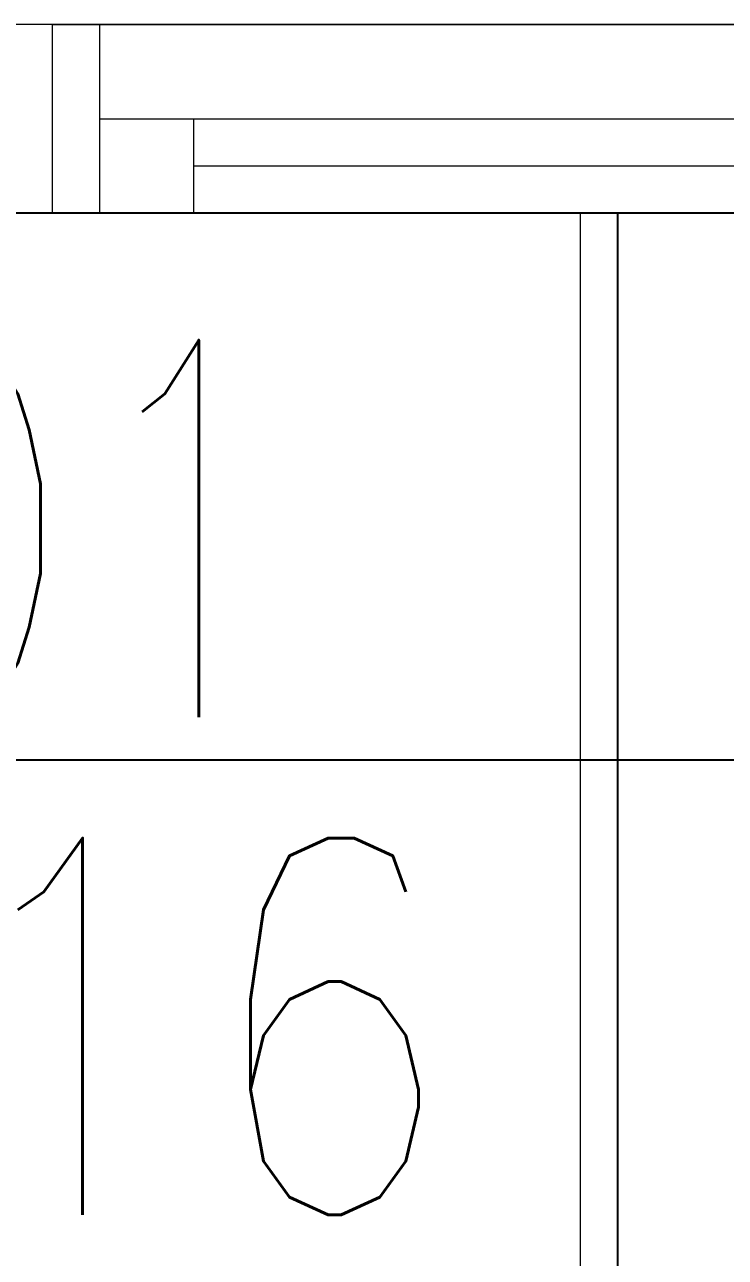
# Model space of a CAD drawing. Extents: x -12260 to 184725, y -29287 to 19916.
# Drawn here: x 40061 to 40433, y -3364 to -2710 of the extents above; entities that cross this region are included whole.
import ezdxf
from ezdxf import colors
from ezdxf.entities.mleader import LeaderData, LeaderLine
from ezdxf.enums import TextEntityAlignment as Align
from ezdxf.math import Vec2, Vec3

# ---------------------------------------------------------------- set-up
doc = ezdxf.new("R2010")
doc.units = 0
doc.header["$LTSCALE"] = 0.25
doc.linetypes.add('DASHDOT', pattern=[25.4, 12.7, -6.35, 0, -6.35])
for name, color, linetype, lineweight in [('01-First Floor-FUR$0$Aluminum', 251, 'Continuous', 5), ('01-First Floor-FUR$0$LOADING', 253, 'Continuous', 5), ('01-First Floor-FUR$0$NEW Wall', 166, 'Continuous', 5), ('01-First Floor-FUR$0$Walls', 251, 'Continuous', 5), ('E-LITE-CIRC', 6, 'Continuous', 25), ('E-LITE-CIRC-NUMB', 6, 'Continuous', 25), ('E-LITE-CLNG', 150, 'Continuous', 35), ('E-LITE-CLNG-CNDT', 6, 'DASHDOT', 35), ('E-LITE-CTRL', 6, 'Continuous', 25), ('E-LITE-IDEN', 6, 'Continuous', 25), ('E-LITE-TEXT', 6, 'Continuous', 25)]:
    doc.layers.add(name, color=color, linetype=linetype, lineweight=lineweight)
doc.layers.add('01-First Floor-FUR$0$FALSE CEILING', color=251, linetype='Continuous')
doc.styles.add('DC_Elc_Romans', font='elc_romans.shx', dxfattribs={"width": 0.7})
doc.styles.add('DC_SIMPLEX', font='SIMPLEX.shx', dxfattribs={"width": 0.7})

# ---------------------------------------------------------------- blocks, each defined once
blk = doc.blocks.new('*U215')
at = {"layer": 'E-LITE-CIRC-NUMB', "style": 'DC_SIMPLEX', "width": 0.7, "flags": 8}
blk.add_attdef('CIRCUIT', text='', height=200, rotation=0, dxfattribs=at).set_placement((-473.9, 300), align=Align.RIGHT)
at = {"layer": 'E-LITE-CTRL', "style": 'DC_SIMPLEX', "width": 0.7, "flags": 8}
blk.add_attdef('CONTROL', (1118.9, -935), '', height=200, rotation=360, dxfattribs=at)
at = {"layer": 'E-LITE-IDEN', "style": 'DC_SIMPLEX', "width": 0.7, "flags": 8}
blk.add_attdef('TYPE', (460.41, 457.65), '', height=200, rotation=360, dxfattribs=at)
blk = doc.blocks.new('DC_Arrow-ArrowEllipse')
at = {"color": 0}
blk.add_ellipse((0, 0), major_axis=(0.4, 0), ratio=0.4, dxfattribs=at)
at = {"color": 0, "ltscale": 0.5}
blk.add_solid([(-1.4, 0.1667), (-0.4, 0), (-1.4, -0.1667)], dxfattribs=at)
blk = doc.blocks.new('*X337')
at = {"color": 0}
for p, q in [((13, 1), (13, 1)), ((13, 1), (13, 1)), ((13, 1), (13, 1)), ((13, 1), (13, 1)), ((13, 1), (13, 1)), ((13, 1), (13, 1)), ((13, 1), (13, 1)), ((13, 1), (13, 1)), ((13, 1), (13, 1)), ((13, 1), (13, 1)), ((13, 1), (13, 1)), ((13, 1), (13, 1)), ((13, 1), (13, 1)), ((13, 1), (13, 1)), ((13, 1), (13, 1)), ((13, 1), (14, 1)), ((13, 1), (14, 1)), ((13, 1), (14, 1)), ((13, 1), (13, 1)), ((13, 1), (13, 1)), ((13, 1), (13, 1)), ((13, 1), (13, 1)), ((13, 1), (13, 1)), ((13, 1), (13, 1)), ((13, 1), (13, 1)), ((13, 1), (13, 1)), ((13, 1), (13, 1)), ((13, 1), (13, 1)), ((13, 1), (13, 1)), ((13, 1), (13, 1)), ((13, 1), (13, 1)), ((13, 1), (13, 1)), ((13, 1), (13, 1)), ((13, 1), (13, 1)), ((13, 1), (13, 1)), ((13, 1), (13, 1)), ((13, 1), (13, 1)), ((13, 1), (13, 1)), ((13, 1), (13, 1)), ((13, 1), (13, 1)), ((13, 1), (13, 1)), ((13, 1), (13, 1)), ((13, 1), (13, 1)), ((13, 1), (13, 1)), ((13, 1), (13, 1)), ((13, 1), (13, 1)), ((13, 1), (13, 1)), ((13, 1), (13, 1)), ((13, 1), (13, 1)), ((13, 1), (13, 1)), ((13, 1), (13, 1)), ((13, 1), (13, 1)), ((13, 1), (13, 1)), ((13, 1), (13, 1)), ((13, 1), (13, 1)), ((13, 1), (13, 1)), ((13, 1), (13, 1)), ((13, 1), (13, 1)), ((13, 1), (13, 1)), ((13, 1), (13, 1)), ((13, 1), (13, 1)), ((13, 1), (13, 1)), ((13, 1), (13, 1)), ((13, 1), (13, 1)), ((13, 1), (13, 1)), ((13, 1), (13, 1)), ((13, 1), (13, 1)), ((13, 1), (13, 1)), ((13, 1), (13, 1)), ((13, 1), (13, 1)), ((13, 1), (13, 1)), ((13, 1), (13, 1)), ((13, 1), (13, 1)), ((13, 1), (13, 1)), ((13, 1), (13, 1)), ((13, 1), (13, 1)), ((13, 1), (13, 1)), ((13, 1), (13, 1)), ((13, 1), (13, 1)), ((13, 1), (13, 1)), ((13, 1), (13, 1)), ((13, 1), (13, 1)), ((13, 1), (13, 1)), ((13, 1), (13, 1)), ((13, 1), (13, 1)), ((13, 1), (13, 1)), ((13, 1), (13, 1)), ((13, 1), (13, 1)), ((13, 1), (13, 1)), ((13, 1), (13, 1)), ((13, 1), (13, 1)), ((13, 1), (13, 1)), ((13, 1), (13, 1)), ((13, 1), (13, 1)), ((13, 1), (13, 1)), ((13, 1), (13, 1)), ((13, 1), (13, 1)), ((13, 1), (13, 1)), ((13, 1), (13, 1)), ((13, 1), (13, 1)), ((13, 1), (13, 1)), ((13, 1), (13, 1)), ((13, 1), (13, 1)), ((13, 1), (13, 1)), ((13, 1), (13, 1)), ((13, 1), (13, 1)), ((13, 1), (13, 1)), ((13, 1), (13, 1)), ((13, 1), (13, 1)), ((13, 1), (13, 1)), ((13, 1), (13, 1)), ((13, 1), (13, 1)), ((13, 1), (13, 1)), ((13, 1), (13, 1)), ((13, 1), (13, 1)), ((13, 1), (13, 1)), ((13, 1), (13, 1)), ((13, 1), (13, 1)), ((13, 1), (13, 1)), ((13, 1), (13, 1)), ((13, 1), (13, 1)), ((13, 1), (13, 1)), ((13, 1), (13, 1)), ((13, 1), (14, 1)), ((13, 0), (13, 0)), ((13, 0), (13, 0)), ((13, 0), (13, 0)), ((13, 0), (13, 0)), ((13, 0), (13, 0)), ((13, 0), (13, 0)), ((13, 0), (13, 0)), ((13, 0), (13, 0)), ((13, 0), (13, 0)), ((13, 0), (13, 0)), ((13, 0), (13, 0)), ((13, 0), (13, 0)), ((13, 0), (13, 0)), ((13, 0), (13, 0)), ((13, 0), (13, 0)), ((13, 0), (13, 0)), ((13, 0), (13, 0)), ((13, 0), (13, 0)), ((13, 0), (13, 0)), ((13, 0), (13, 0)), ((13, 0), (13, 0)), ((13, 0), (13, 0)), ((13, 0), (13, 0)), ((13, 0), (13, 0)), ((13, 0), (13, 0)), ((13, 0), (13, 0)), ((13, 0), (13, 0)), ((13, 0), (13, 0)), ((13, 0), (13, 0)), ((13, 0), (13, 0)), ((13, 0), (13, 0)), ((13, 0), (13, 0)), ((13, 0), (13, 0)), ((13, 0), (13, 0)), ((13, 0), (13, 0)), ((13, 0), (13, 0)), ((13, 0), (13, 0)), ((13, 0), (13, 0)), ((13, 0), (13, 0)), ((13, 0), (13, 0)), ((13, 0), (13, 0)), ((13, 0), (13, 0)), ((13, 0), (13, 0)), ((13, 0), (13, 0)), ((13, 0), (13, 0)), ((13, 0), (13, 0)), ((13, 0), (13, 0)), ((13, 0), (13, 0)), ((13, 0), (14, 0)), ((13, 0), (14, 0)), ((13, 0), (13, 0)), ((13, 0), (14, 0)), ((14, 1), (14, 1)), ((14, 1), (14, 1)), ((14, 1), (14, 1)), ((14, 1), (14, 1)), ((14, 1), (14, 1)), ((14, 1), (14, 1)), ((14, 1), (14, 1)), ((14, 1), (14, 1)), ((14, 1), (14, 1)), ((14, 1), (14, 1)), ((14, 1), (14, 1)), ((14, 1), (14, 1)), ((14, 1), (14, 1)), ((14, 1), (14, 1)), ((14, 1), (14, 1)), ((14, 1), (14, 1)), ((14, 1), (14, 1)), ((14, 1), (14, 1)), ((14, 1), (14, 1)), ((14, 1), (14, 1)), ((14, 1), (14, 1)), ((14, 1), (14, 1)), ((14, 1), (14, 1)), ((14, 1), (14, 1)), ((14, 1), (14, 1)), ((14, 1), (14, 1)), ((14, 1), (14, 1)), ((14, 1), (14, 1)), ((14, 1), (14, 1)), ((14, 1), (14, 1)), ((14, 1), (14, 1)), ((14, 1), (14, 1)), ((14, 1), (14, 1)), ((14, 1), (14, 1)), ((14, 1), (14, 1)), ((14, 1), (14, 1)), ((14, 1), (14, 1)), ((14, 1), (14, 1)), ((14, 1), (14, 1)), ((14, 1), (14, 1)), ((14, 1), (14, 1)), ((14, 1), (14, 1)), ((14, 1), (14, 1)), ((14, 1), (14, 1)), ((14, 1), (14, 1)), ((14, 1), (14, 1)), ((14, 1), (14, 1)), ((14, 1), (14, 1)), ((14, 1), (14, 1)), ((14, 1), (14, 1)), ((14, 1), (14, 1)), ((14, 1), (14, 1)), ((14, 1), (14, 1)), ((14, 1), (14, 1)), ((14, 1), (14, 1)), ((14, 1), (14, 1)), ((14, 1), (14, 1)), ((14, 1), (14, 1)), ((14, 1), (14, 1)), ((14, 1), (14, 1)), ((14, 1), (14, 1)), ((14, 1), (14, 1)), ((14, 1), (14, 1)), ((14, 1), (14, 1)), ((14, 1), (14, 1)), ((14, 1), (14, 1)), ((14, 1), (14, 1)), ((14, 1), (14, 1)), ((14, 1), (14, 1)), ((14, 1), (14, 1)), ((14, 1), (14, 1)), ((14, 1), (14, 1)), ((14, 1), (14, 1)), ((14, 1), (14, 1)), ((14, 1), (14, 1)), ((14, 1), (14, 1)), ((14, 1), (14, 1)), ((14, 1), (14, 1)), ((14, 1), (14, 1)), ((14, 1), (14, 1)), ((14, 1), (14, 1)), ((14, 1), (14, 1)), ((14, 1), (14, 1)), ((14, 1), (14, 1)), ((14, 1), (14, 1)), ((14, 1), (14, 1)), ((14, 1), (14, 1)), ((14, 1), (14, 1)), ((14, 1), (14, 1)), ((14, 1), (14, 1)), ((14, 1), (14, 1)), ((14, 1), (14, 1)), ((14, 1), (14, 1)), ((14, 1), (14, 1)), ((14, 0), (14, 0)), ((14, 0), (14, 0)), ((14, 0), (14, 0)), ((14, 0), (14, 0)), ((14, 0), (14, 0)), ((14, 0), (14, 0)), ((14, 0), (14, 0)), ((14, 0), (14, 0)), ((14, 0), (14, 0)), ((14, 0), (14, 0)), ((14, 0), (14, 0)), ((14, 0), (14, 0)), ((14, 0), (14, 0)), ((14, 0), (14, 0)), ((14, 0), (14, 0)), ((14, 0), (14, 0)), ((14, 0), (14, 0)), ((14, 0), (14, 0)), ((14, 0), (14, 0)), ((14, 0), (14, 0)), ((14, 0), (14, 0)), ((14, 0), (14, 0)), ((14, 0), (14, 0)), ((14, 0), (14, 0)), ((14, 0), (14, 0)), ((14, 0), (14, 0)), ((14, 0), (14, 0)), ((14, 0), (14, 0)), ((14, 0), (14, 0)), ((14, 0), (14, 0)), ((14, 0), (14, 0)), ((14, 0), (14, 0)), ((14, 0), (14, 0)), ((14, 0), (14, 0)), ((14, 0), (14, 0)), ((14, 0), (14, 0)), ((14, 0), (14, 0)), ((14, 0), (14, 0)), ((14, 0), (14, 0)), ((14, 0), (14, 0)), ((14, 0), (14, 0)), ((14, 0), (14, 0)), ((14, 0), (14, 0)), ((14, 0), (14, 0)), ((14, 0), (14, 0)), ((14, 0), (14, 0)), ((14, 0), (14, 0)), ((14, 0), (14, 0)), ((13, 0), (13, 0)), ((13, 0), (14, 0)), ((13, 0), (13, 0)), ((13, 0), (14, 0)), ((13, 0), (13, 0)), ((13, 0), (14, 0)), ((13, 0), (13, 0)), ((13, 0), (13, 0)), ((13, 0), (13, 0)), ((13, 0), (13, 0)), ((13, 0), (14, 0)), ((13, 0), (13, 0)), ((13, 0), (14, 0)), ((13, 0), (13, 0)), ((13, 0), (14, 0)), ((13, 0), (13, 0)), ((13, 0), (14, 0)), ((13, 0), (13, 0)), ((13, 0), (14, 0)), ((13, 0), (13, 0)), ((13, 0), (14, 0)), ((13, 0), (13, 0)), ((13, 0), (14, 0)), ((13, 0), (13, 0)), ((13, 0), (13, 0)), ((13, 0), (13, 0)), ((13, 0), (14, 0)), ((13, 0), (13, 0)), ((13, 0), (14, 0)), ((13, 0), (13, 0)), ((13, 0), (14, 0)), ((13, 0), (13, 0)), ((13, 0), (14, 0)), ((13, 0), (13, 0)), ((13, 0), (13, 0)), ((13, 0), (13, 0)), ((13, 0), (13, 0)), ((13, 0), (13, 0)), ((13, 0), (13, 0)), ((13, 0), (13, 0)), ((13, 0), (13, 0)), ((13, 0), (13, 0)), ((13, 0), (13, 0)), ((13, 0), (13, 0)), ((13, 0), (13, 0)), ((13, 0), (13, 0)), ((13, 0), (13, 0)), ((13, 0), (13, 0)), ((13, 0), (13, 0)), ((13, 0), (13, 0)), ((13, 0), (13, 0)), ((13, 0), (13, 0)), ((13, 0), (13, 0)), ((13, 0), (13, 0)), ((13, 0), (13, 0)), ((13, 0), (13, 0)), ((13, 0), (13, 0)), ((13, 0), (13, 0)), ((13, 0), (13, 0)), ((13, 0), (13, 0)), ((13, 0), (13, 0)), ((13, 0), (13, 0)), ((13, 0), (13, 0)), ((13, 0), (13, 0)), ((13, -1), (13, -1)), ((13, -1), (13, -1)), ((13, -1), (13, -1)), ((13, -1), (13, -1)), ((13, -1), (13, -1)), ((13, -1), (14, -1)), ((13, -1), (13, -1)), ((14, 0), (14, 0)), ((14, 0), (14, 0)), ((14, 0), (14, 0)), ((14, 0), (14, 0)), ((14, 0), (14, 0)), ((14, 0), (14, 0)), ((14, 0), (14, 0)), ((14, 0), (14, 0)), ((14, 0), (14, 0)), ((14, 0), (14, 0)), ((14, 0), (14, 0)), ((14, 0), (14, 0)), ((14, 0), (14, 0)), ((14, 0), (14, 0)), ((14, 0), (14, 0)), ((13, 0), (14, 0)), ((14, 0), (14, 0)), ((14, 0), (14, 0)), ((14, 0), (14, 0)), ((14, 0), (14, 0)), ((14, 0), (14, 0)), ((14, 0), (14, 0)), ((14, 0), (14, 0)), ((14, 0), (14, 0)), ((14, 0), (14, 0)), ((14, 0), (14, 0)), ((14, 0), (14, 0)), ((14, 0), (14, 0)), ((14, 0), (14, 0)), ((14, 0), (14, 0)), ((14, 0), (14, 0)), ((14, 0), (14, 0)), ((14, 0), (14, 0)), ((14, 0), (14, 0)), ((14, 0), (14, 0)), ((14, 0), (14, 0)), ((14, 0), (14, 0)), ((14, 0), (14, 0)), ((14, 0), (14, 0)), ((14, 0), (14, 0)), ((14, 0), (14, 0)), ((14, 0), (14, 0)), ((14, 0), (14, 0)), ((14, 0), (14, 0)), ((14, 0), (14, 0)), ((14, 0), (14, 0)), ((14, 0), (14, 0)), ((14, 0), (14, 0)), ((14, 0), (14, 0)), ((14, 0), (14, 0)), ((14, -1), (14, -1)), ((14, -1), (14, -1)), ((14, -1), (14, -1)), ((14, -1), (14, -1)), ((14, -1), (14, -1))]:
    blk.add_line(p, q, dxfattribs=at)
blk = doc.blocks.new('*X336')
at = {"color": 0}
for p, q in [((5, 3), (5, 3)), ((5, 3), (5, 3)), ((5, 3), (5, 3)), ((5, 3), (5, 3)), ((5, 3), (5, 3)), ((5, 3), (5, 3)), ((5, 3), (5, 3)), ((5, 3), (5, 3)), ((5, 3), (5, 3)), ((5, 3), (5, 3)), ((5, 3), (5, 3)), ((5, 3), (5, 3)), ((5, 3), (5, 3)), ((5, 3), (5, 3)), ((5, 3), (5, 3)), ((5, 3), (5, 3)), ((5, 3), (5, 3)), ((5, 3), (5, 3)), ((5, 3), (5, 3)), ((5, 3), (5, 3)), ((5, 3), (5, 3)), ((5, 3), (5, 3)), ((5, 3), (5, 3)), ((5, 3), (5, 3)), ((5, 3), (5, 3)), ((5, 3), (5, 3)), ((5, 3), (5, 3)), ((5, 3), (5, 3)), ((5, 3), (5, 3)), ((5, 3), (5, 3)), ((5, 3), (5, 3)), ((5, 3), (5, 3)), ((5, 3), (5, 3)), ((5, 3), (5, 3)), ((5, 3), (5, 3)), ((5, 3), (5, 3)), ((5, 3), (5, 3)), ((5, 3), (5, 3)), ((5, 3), (5, 3)), ((5, 3), (5, 3)), ((5, 3), (5, 3)), ((5, 3), (5, 3)), ((5, 3), (5, 3)), ((5, 3), (5, 3)), ((5, 3), (5, 3)), ((5, 3), (5, 3)), ((5, 3), (5, 3)), ((5, 3), (5, 3)), ((5, 3), (5, 3)), ((5, 3), (5, 3)), ((5, 3), (5, 3)), ((5, 3), (5, 3)), ((5, 3), (5, 3)), ((5, 3), (5, 3)), ((5, 3), (5, 3)), ((5, 3), (5, 3)), ((5, 3), (5, 3)), ((5, 3), (5, 3)), ((5, 3), (5, 3)), ((5, 3), (5, 3)), ((5, 3), (5, 3)), ((5, 3), (5, 3)), ((5, 3), (5, 3)), ((5, 3), (5, 3)), ((5, 3), (5, 3)), ((5, 3), (5, 3)), ((6, 3), (5, 3)), ((5, 3), (5, 3)), ((6, 3), (5, 3)), ((5, 3), (5, 3)), ((6, 3), (5, 3)), ((5, 3), (5, 3)), ((6, 3), (5, 3)), ((5, 3), (5, 3)), ((5, 3), (5, 3)), ((5, 3), (5, 3)), ((5, 3), (5, 3)), ((5, 3), (5, 3)), ((5, 3), (5, 3)), ((5, 3), (5, 3)), ((5, 3), (5, 3)), ((5, 3), (5, 3)), ((5, 3), (5, 3)), ((5, 3), (5, 3)), ((5, 3), (5, 3)), ((5, 3), (5, 3)), ((5, 3), (5, 3)), ((5, 3), (5, 3)), ((5, 3), (5, 3)), ((5, 3), (5, 3)), ((5, 3), (5, 3)), ((5, 3), (5, 3)), ((5, 3), (5, 3)), ((5, 3), (5, 3)), ((5, 3), (5, 3)), ((5, 3), (5, 3)), ((6, 3), (6, 3)), ((6, 3), (6, 3)), ((6, 3), (6, 3)), ((6, 3), (6, 3)), ((6, 3), (6, 3)), ((6, 3), (6, 3)), ((6, 3), (6, 3)), ((6, 3), (6, 3)), ((6, 3), (6, 3)), ((6, 3), (6, 3)), ((6, 3), (6, 3)), ((6, 3), (6, 3)), ((6, 3), (6, 3)), ((6, 3), (6, 3)), ((6, 3), (6, 3)), ((6, 3), (6, 3)), ((6, 3), (6, 3)), ((6, 3), (6, 3)), ((6, 3), (6, 3)), ((6, 3), (6, 3)), ((6, 3), (6, 3)), ((6, 3), (6, 3)), ((6, 3), (6, 3)), ((6, 3), (6, 3)), ((6, 3), (6, 3)), ((6, 3), (6, 3)), ((6, 3), (6, 3)), ((6, 3), (6, 3)), ((6, 3), (6, 3)), ((6, 3), (6, 3)), ((6, 3), (6, 3)), ((6, 3), (6, 3)), ((6, 3), (6, 3)), ((6, 3), (6, 3)), ((6, 3), (6, 3)), ((6, 3), (6, 3)), ((6, 3), (6, 3)), ((6, 3), (6, 3)), ((6, 3), (6, 3)), ((6, 3), (6, 3)), ((6, 3), (6, 3)), ((6, 3), (6, 3)), ((6, 3), (6, 3)), ((6, 3), (6, 3)), ((6, 3), (6, 3)), ((6, 3), (6, 3)), ((6, 3), (6, 3)), ((6, 3), (6, 3)), ((6, 3), (6, 3)), ((6, 3), (6, 3)), ((6, 3), (6, 3)), ((6, 3), (6, 3)), ((6, 3), (6, 3)), ((6, 3), (6, 3)), ((6, 3), (6, 3)), ((6, 3), (6, 3)), ((6, 3), (6, 3)), ((6, 3), (6, 3)), ((6, 3), (6, 3)), ((6, 3), (6, 3)), ((6, 3), (6, 3)), ((6, 3), (6, 3)), ((6, 3), (6, 3)), ((6, 3), (6, 3)), ((6, 3), (6, 3)), ((6, 3), (6, 3)), ((6, 3), (6, 3)), ((6, 3), (6, 3)), ((6, 3), (6, 3)), ((6, 3), (6, 3)), ((6, 3), (6, 3)), ((6, 3), (6, 3)), ((6, 3), (6, 3)), ((6, 3), (6, 3)), ((6, 3), (6, 3)), ((6, 3), (6, 3)), ((6, 3), (6, 3)), ((6, 3), (6, 3)), ((6, 3), (6, 3)), ((6, 3), (6, 3)), ((6, 3), (6, 3)), ((6, 3), (6, 3)), ((6, 3), (6, 3)), ((6, 3), (6, 3)), ((6, 3), (6, 3)), ((6, 3), (6, 3)), ((6, 3), (6, 3)), ((6, 3), (6, 3)), ((6, 3), (6, 3)), ((6, 3), (6, 3)), ((6, 3), (6, 3)), ((6, 3), (6, 3)), ((6, 3), (6, 3)), ((6, 3), (6, 3)), ((6, 3), (6, 3)), ((6, 3), (6, 3)), ((6, 3), (6, 3)), ((6, 3), (6, 3)), ((6, 3), (6, 3)), ((6, 3), (6, 3)), ((6, 3), (6, 3)), ((6, 3), (6, 3)), ((6, 3), (6, 3)), ((6, 3), (6, 3)), ((6, 3), (6, 3)), ((6, 3), (6, 3)), ((6, 3), (6, 3)), ((6, 3), (6, 3)), ((6, 3), (6, 3)), ((6, 3), (6, 3)), ((6, 3), (6, 3)), ((6, 3), (6, 3)), ((6, 3), (6, 3)), ((6, 3), (6, 3)), ((6, 3), (6, 3)), ((6, 3), (6, 3)), ((6, 3), (6, 3)), ((6, 3), (6, 3)), ((6, 3), (6, 3)), ((6, 3), (6, 3)), ((6, 3), (6, 3)), ((6, 3), (6, 3)), ((6, 3), (6, 3)), ((6, 3), (6, 3)), ((6, 3), (6, 3)), ((6, 3), (6, 3)), ((6, 3), (6, 3)), ((6, 3), (6, 3)), ((6, 3), (6, 3)), ((6, 3), (6, 3)), ((6, 3), (6, 3)), ((6, 3), (6, 3)), ((6, 3), (6, 3)), ((6, 3), (6, 3)), ((6, 3), (6, 3)), ((6, 3), (6, 3)), ((6, 3), (6, 3)), ((6, 3), (6, 3)), ((6, 3), (6, 3)), ((6, 3), (6, 3)), ((6, 3), (6, 3)), ((6, 3), (6, 3)), ((6, 3), (6, 3)), ((6, 3), (6, 3)), ((6, 3), (6, 3)), ((6, 3), (6, 3)), ((6, 3), (6, 3)), ((6, 3), (6, 3)), ((6, 3), (6, 3)), ((6, 3), (6, 3)), ((6, 3), (6, 3)), ((6, 3), (6, 3)), ((6, 3), (6, 3)), ((6, 3), (6, 3)), ((6, 3), (6, 3)), ((6, 3), (6, 3)), ((6, 3), (6, 3)), ((6, 3), (6, 3)), ((6, 3), (6, 3)), ((6, 3), (6, 3)), ((6, 3), (6, 3)), ((6, 3), (6, 3)), ((6, 3), (6, 3)), ((6, 3), (6, 3)), ((6, 3), (6, 3)), ((6, 3), (6, 3)), ((6, 3), (6, 3)), ((6, 3), (6, 3)), ((6, 3), (6, 3)), ((6, 3), (6, 3)), ((6, 3), (6, 3)), ((6, 3), (6, 3)), ((6, 3), (6, 3)), ((6, 3), (6, 3)), ((6, 3), (6, 3)), ((6, 3), (6, 3)), ((6, 3), (6, 3)), ((6, 3), (6, 3)), ((6, 3), (6, 3)), ((6, 3), (6, 3)), ((6, 3), (6, 3)), ((6, 3), (6, 3)), ((6, 3), (6, 3)), ((6, 3), (6, 3)), ((6, 3), (6, 3)), ((6, 3), (6, 3)), ((6, 3), (6, 3)), ((6, 3), (6, 3)), ((6, 3), (6, 3)), ((6, 3), (6, 3)), ((6, 3), (6, 3)), ((6, 3), (6, 3)), ((6, 3), (6, 3)), ((6, 3), (6, 3)), ((6, 3), (6, 3)), ((6, 3), (6, 3)), ((6, 3), (6, 3)), ((6, 3), (6, 3)), ((6, 3), (6, 3)), ((6, 3), (6, 3)), ((6, 3), (6, 3)), ((6, 3), (6, 3)), ((6, 3), (6, 3)), ((6, 3), (6, 3)), ((6, 3), (5, 3)), ((6, 3), (5, 3)), ((6, 3), (5, 3)), ((6, 3), (5, 3)), ((6, 3), (5, 3)), ((6, 3), (6, 3)), ((6, 3), (6, 3)), ((6, 3), (6, 3)), ((6, 3), (6, 3)), ((6, 3), (6, 3)), ((6, 3), (6, 3)), ((6, 3), (6, 3)), ((6, 3), (6, 3)), ((6, 3), (6, 3)), ((6, 3), (6, 3)), ((6, 3), (6, 3)), ((6, 3), (6, 3)), ((6, 3), (6, 3)), ((6, 3), (6, 3)), ((6, 3), (6, 3)), ((6, 3), (6, 3)), ((6, 3), (6, 3)), ((6, 3), (6, 3)), ((6, 3), (6, 3)), ((6, 3), (6, 3)), ((6, 3), (6, 3)), ((6, 3), (6, 3)), ((6, 3), (6, 3)), ((6, 3), (6, 3)), ((6, 3), (6, 3)), ((6, 3), (6, 3)), ((6, 3), (6, 3)), ((6, 3), (6, 3)), ((6, 3), (6, 3)), ((6, 3), (6, 3)), ((6, 3), (6, 3)), ((6, 3), (6, 3)), ((6, 3), (6, 3)), ((6, 3), (6, 3)), ((6, 3), (6, 3)), ((6, 3), (6, 3)), ((6, 3), (6, 3)), ((6, 3), (6, 3)), ((6, 3), (6, 3)), ((6, 3), (6, 3)), ((6, 3), (6, 3)), ((6, 3), (6, 3)), ((6, 3), (6, 3)), ((6, 3), (6, 3)), ((6, 3), (6, 3)), ((6, 3), (6, 3)), ((6, 3), (6, 3)), ((6, 3), (6, 3)), ((6, 3), (6, 3)), ((6, 3), (6, 3)), ((6, 3), (6, 3)), ((6, 3), (6, 3)), ((6, 3), (6, 3)), ((6, 3), (6, 3)), ((6, 3), (6, 3)), ((6, 3), (6, 3)), ((6, 3), (6, 3)), ((6, 3), (6, 3)), ((6, 3), (6, 3)), ((6, 3), (6, 3)), ((6, 3), (6, 3)), ((6, 3), (6, 3)), ((6, 3), (6, 3)), ((6, 3), (6, 3)), ((6, 3), (6, 3)), ((6, 3), (6, 3)), ((6, 3), (6, 3)), ((6, 3), (6, 3)), ((6, 3), (6, 3)), ((6, 3), (6, 3)), ((6, 3), (6, 3)), ((6, 3), (6, 3)), ((6, 3), (6, 3)), ((6, 3), (6, 3)), ((6, 3), (6, 3)), ((6, 3), (6, 3)), ((6, 3), (6, 3)), ((6, 3), (6, 3)), ((6, 3), (6, 3)), ((6, 3), (6, 3)), ((6, 3), (6, 3)), ((6, 3), (6, 3)), ((6, 3), (6, 3)), ((6, 3), (6, 3)), ((6, 3), (6, 3)), ((6, 3), (6, 3)), ((6, 3), (6, 3)), ((6, 3), (6, 3)), ((6, 3), (6, 3)), ((6, 3), (6, 3)), ((6, 3), (6, 3)), ((6, 3), (6, 3)), ((6, 3), (6, 3)), ((6, 3), (6, 3)), ((6, 3), (6, 3)), ((6, 3), (6, 3)), ((6, 3), (6, 3)), ((6, 3), (6, 3)), ((6, 3), (6, 3)), ((6, 3), (6, 3)), ((6, 3), (6, 3)), ((6, 3), (6, 3)), ((6, 3), (6, 3)), ((6, 3), (6, 3)), ((6, 3), (6, 3)), ((6, 3), (6, 3)), ((6, 3), (6, 3)), ((6, 3), (6, 3)), ((6, 3), (6, 3)), ((6, 3), (6, 3)), ((6, 3), (6, 3)), ((6, 3), (6, 3)), ((6, 3), (6, 3)), ((6, 3), (6, 3)), ((6, 3), (6, 3)), ((6, 3), (6, 3)), ((6, 3), (6, 3)), ((6, 3), (6, 3)), ((6, 3), (6, 3)), ((6, 3), (6, 3)), ((6, 3), (6, 3)), ((6, 3), (6, 3)), ((6, 3), (6, 3)), ((6, 3), (6, 3)), ((6, 3), (6, 3)), ((6, 3), (6, 3)), ((6, 3), (6, 3)), ((6, 3), (6, 3)), ((6, 3), (6, 3)), ((6, 3), (6, 3)), ((6, 3), (6, 3)), ((6, 3), (6, 3)), ((6, 3), (6, 3)), ((6, 3), (6, 3)), ((6, 3), (6, 3)), ((6, 3), (6, 3)), ((6, 3), (6, 3)), ((6, 3), (6, 3)), ((6, 3), (6, 3)), ((6, 3), (6, 3)), ((6, 3), (6, 3)), ((6, 3), (6, 3)), ((6, 3), (6, 3)), ((6, 3), (6, 3)), ((6, 3), (6, 3)), ((6, 3), (6, 3)), ((6, 3), (6, 3)), ((6, 3), (6, 3)), ((6, 3), (6, 3)), ((6, 3), (6, 3)), ((6, 3), (6, 3)), ((6, 3), (6, 3)), ((6, 3), (6, 3)), ((6, 3), (6, 3)), ((6, 3), (6, 3)), ((6, 3), (6, 3)), ((6, 3), (6, 3)), ((6, 3), (6, 3)), ((6, 3), (6, 3)), ((6, 3), (6, 3)), ((6, 3), (6, 3)), ((6, 3), (6, 3)), ((6, 3), (6, 3)), ((6, 3), (6, 3)), ((6, 3), (6, 3)), ((6, 3), (6, 3)), ((6, 3), (6, 3)), ((6, 3), (6, 3)), ((6, 3), (6, 3)), ((6, 3), (6, 3)), ((6, 3), (6, 3)), ((6, 3), (6, 3)), ((6, 3), (6, 3)), ((6, 3), (6, 3)), ((6, 3), (6, 3)), ((6, 3), (6, 3)), ((6, 3), (6, 3)), ((6, 3), (6, 3)), ((6, 3), (6, 3)), ((6, 3), (6, 3)), ((6, 3), (6, 3)), ((6, 3), (6, 3)), ((6, 3), (6, 3)), ((6, 3), (6, 3)), ((6, 3), (6, 3)), ((6, 3), (6, 3)), ((6, 3), (6, 3)), ((6, 3), (6, 3)), ((6, 3), (6, 3)), ((6, 3), (6, 3)), ((6, 3), (6, 3)), ((6, 3), (6, 3)), ((6, 3), (6, 3)), ((6, 3), (6, 3)), ((6, 3), (6, 3)), ((6, 3), (6, 3)), ((6, 3), (6, 3)), ((6, 3), (6, 3)), ((6, 3), (6, 3)), ((6, 3), (6, 3)), ((6, 3), (6, 3)), ((6, 3), (6, 3)), ((6, 3), (6, 3)), ((6, 3), (6, 3)), ((6, 3), (6, 3)), ((6, 3), (6, 3)), ((6, 3), (6, 3)), ((6, 3), (6, 3)), ((6, 3), (6, 3)), ((6, 3), (6, 3)), ((6, 3), (6, 3)), ((6, 3), (6, 3)), ((6, 3), (6, 3)), ((6, 3), (6, 3)), ((6, 3), (6, 3)), ((6, 3), (6, 3)), ((6, 3), (6, 3)), ((6, 3), (6, 3)), ((6, 3), (6, 3)), ((6, 3), (6, 3)), ((6, 3), (6, 3)), ((6, 3), (6, 3)), ((6, 3), (6, 3)), ((6, 3), (6, 3)), ((6, 3), (6, 3)), ((6, 3), (6, 3)), ((6, 3), (6, 3)), ((6, 3), (6, 3)), ((6, 3), (6, 3)), ((6, 3), (6, 3)), ((6, 3), (6, 3)), ((6, 3), (6, 3)), ((6, 3), (6, 3)), ((6, 3), (6, 3)), ((6, 3), (6, 3)), ((6, 3), (6, 3)), ((6, 3), (6, 3)), ((6, 3), (6, 3)), ((6, 3), (6, 3)), ((6, 3), (6, 3)), ((6, 3), (6, 3)), ((6, 3), (6, 3)), ((6, 3), (6, 3)), ((6, 3), (6, 3)), ((6, 3), (6, 3)), ((6, 3), (6, 3)), ((6, 3), (6, 3)), ((6, 3), (6, 3)), ((6, 3), (6, 3)), ((6, 3), (6, 3)), ((6, 3), (6, 3)), ((6, 3), (6, 3)), ((6, 3), (6, 3)), ((6, 3), (6, 3)), ((6, 3), (6, 3)), ((6, 3), (6, 3)), ((6, 3), (6, 3)), ((6, 3), (6, 3)), ((6, 3), (6, 3)), ((6, 3), (6, 3)), ((6, 3), (6, 3)), ((6, 3), (6, 3)), ((6, 3), (6, 3)), ((6, 3), (6, 3)), ((6, 3), (6, 3)), ((6, 3), (6, 3)), ((6, 3), (6, 3)), ((6, 3), (6, 3)), ((6, 3), (6, 3)), ((6, 3), (6, 3)), ((6, 3), (6, 3)), ((6, 3), (6, 3)), ((6, 3), (6, 3)), ((6, 3), (6, 3)), ((6, 3), (6, 3)), ((6, 3), (6, 3)), ((6, 3), (6, 3)), ((6, 3), (6, 3)), ((6, 3), (6, 3)), ((6, 3), (6, 3)), ((6, 3), (6, 3)), ((6, 3), (6, 3)), ((6, 3), (6, 3)), ((6, 3), (6, 3)), ((6, 3), (6, 3)), ((6, 3), (6, 3)), ((6, 3), (6, 3)), ((6, 3), (6, 3)), ((6, 3), (6, 3)), ((6, 3), (6, 3)), ((6, 3), (6, 3)), ((6, 3), (6, 3)), ((6, 3), (6, 3)), ((6, 3), (6, 3)), ((6, 3), (6, 3)), ((6, 3), (6, 3)), ((6, 3), (6, 3)), ((6, 3), (6, 3)), ((6, 3), (6, 3)), ((6, 3), (6, 3)), ((6, 3), (6, 3)), ((6, 3), (6, 3)), ((6, 3), (6, 3)), ((6, 3), (6, 3)), ((6, 3), (6, 3)), ((6, 3), (6, 3)), ((6, 3), (6, 3)), ((6, 3), (6, 3)), ((6, 3), (6, 3)), ((6, 3), (6, 3)), ((6, 3), (6, 3)), ((6, 3), (6, 3)), ((6, 3), (6, 3)), ((6, 3), (6, 3)), ((6, 3), (6, 3)), ((6, 3), (6, 3)), ((6, 3), (6, 3))]:
    blk.add_line(p, q, dxfattribs=at)
blk = doc.blocks.new('01-First Floor-FUR$0$GF21043-P')
at = {"color": 0}
for p, q in [((0.8, 0.75), (-0.8, 0.75)), ((0.8, 0), (0.8, 0.75))]:
    blk.add_line(p, q, dxfattribs=at)
for points in [[(0.8, 0.75), (0.8, 0.75), (0.8, 0.75), (0.8, 0.75), (0.8, 0.75), (0.8, 0.75), (0.8, 0.75), (0.8, 0.75), (0.8, 0.75), (0.8, 0.75), (0.8, 0.75), (0.8, 0.75), (0.8, 0.75), (0.8, 0.75), (0.8, 0.75), (0.8, 0.75), (0.8, 0.75), (0.8, 0.75), (0.8, 0.75), (0.8, 0.75), (0.8, 0.75), (0.8, 0.75), (0.8, 0.75), (0.8, 0.75), (0.8, 0.75), (0.8, 0.75), (0.8, 0.75), (0.8, 0.75), (0.8, 0.75), (0.8, 0.75), (0.8, 0.75), (0.8, 0.75), (0.8, 0.75), (0.8, 0.75), (0.8, 0.75), (0.8, 0.75), (0.8, 0.75), (0.8, 0.75), (0.8, 0.75), (0.8, 0.75), (0.8, 0.75), (0.8, 0.75), (0.8, 0.75), (0.8, 0.75), (0.8, 0.75), (0.8, 0.75), (0.8, 0.75), (0.8, 0.75), (0.8, 0.75), (0.8, 0.75), (0.8, 0.75), (0.8, 0.75), (0.8, 0.75), (0.8, 0.75), (0.8, 0.75), (0.8, 0.75), (0.8, 0.75), (0.8, 0.75), (0.8, 0.75), (0.8, 0.75), (0.8, 0.75), (0.8, 0.75), (0.8, 0.75), (0.8, 0.75), (0.8, 0.75), (0.8, 0.75), (0.8, 0.75), (0.8, 0.75), (0.8, 0.75), (0.8, 0.75), (0.8, 0.75), (0.8, 0.75), (0.8, 0.75), (0.8, 0.75), (0.8, 0.75), (0.8, 0.75), (0.8, 0.75), (0.8, 0.75), (0.8, 0.75), (0.8, 0.75), (0.8, 0.75), (0.8, 0.75), (0.8, 0.75), (0.8, 0.75), (0.8, 0.75), (0.8, 0.75), (0.8, 0.75), (0.8, 0.75), (0.8, 0.75), (0.8, 0.75), (0.8, 0.75), (0.8, 0.75), (0.8, 0.75), (0.8, 0.75), (0.8, 0.75), (0.8, 0.75), (0.8, 0.75), (0.8, 0.75), (0.8, 0.75), (0.8, 0.75), (0.8, 0.75), (0.8, 0.75), (0.8, 0.75), (0.8, 0.75), (0.8, 0.75), (0.8, 0.75), (0.8, 0.75), (0.8, 0.75), (0.8, 0.75), (0.8, 0.75), (0.8, 0.75), (0.8, 0.75), (0.8, 0.75), (0.8, 0.75), (0.8, 0.75), (0.8, 0.75), (0.8, 0.75), (0.8, 0.75), (0.8, 0.75), (0.8, 0.75), (0.8, 0.75), (0.8, 0.75), (0.8, 0.75), (0.8, 0.75), (0.8, 0.75), (0.8, 0.75), (0.8, 0.75), (0.8, 0.75), (0.8, 0.75), (0.8, 0.75), (0.8, 0.75), (0.8, 0.75), (0.8, 0.75), (0.8, 0.75), (0.8, 0.75), (0.8, 0.75), (0.8, 0.75), (0.8, 0.75), (0.8, 0.75), (0.8, 0.75), (0.8, 0.75), (0.8, 0.75), (0.8, 0.75), (0.8, 0.75), (0.8, 0.75), (0.8, 0.75), (0.8, 0.75), (0.8, 0.75), (0.8, 0.75), (0.8, 0.75), (0.8, 0.75), (0.8, 0.75), (0.8, 0.75), (0.8, 0.75), (0.8, 0.75), (0.8, 0.75), (0.8, 0.75), (0.8, 0.75), (0.8, 0.75), (0.8, 0.75), (0.8, 0.75), (0.8, 0.75), (0.8, 0.75), (0.8, 0.75), (0.8, 0.75), (0.8, 0.75), (0.8, 0.75), (0.8, 0.75), (0.8, 0.75), (0.8, 0.75), (0.8, 0.75), (0.8, 0.75), (0.8, 0.75), (0.8, 0.75), (0.8, 0.75), (0.8, 0.75), (0.8, 0.75), (0.8, 0.75), (0.8, 0.75), (0.8, 0.75), (0.8, 0.75), (0.8, 0.75), (0.8, 0.75), (0.8, 0.75), (0.8, 0.75), (0.8, 0.75), (0.8, 0.75), (0.8, 0.75), (0.8, 0.75), (0.8, 0.75), (0.8, 0.75), (0.8, 0.75), (0.8, 0.75), (0.8, 0.75), (0.8, 0.75), (0.8, 0.75), (0.8, 0.75), (0.8, 0.75), (0.8, 0.75), (0.8, 0.75), (0.8, 0.75), (0.8, 0.75), (0.8, 0.75), (0.8, 0.75), (0.8, 0.75), (0.8, 0.75), (0.8, 0.75), (0.8, 0.75), (0.8, 0.75), (0.8, 0.75), (0.8, 0.75), (0.8, 0.75), (0.8, 0.75), (0.8, 0.75), (0.8, 0.75), (0.8, 0.75), (0.8, 0.75), (0.8, 0.75), (0.8, 0.75), (0.8, 0.75), (0.8, 0.75), (0.8, 0.75), (0.8, 0.75), (0.8, 0.75), (0.8, 0.75), (0.8, 0.75), (0.8, 0.75), (0.8, 0.75), (0.8, 0.75), (0.8, 0.75), (0.8, 0.75), (0.8, 0.75), (0.8, 0.75), (0.8, 0.75), (0.8, 0.75), (0.8, 0.75), (0.8, 0.75), (0.8, 0.75), (0.8, 0.75), (0.8, 0.75), (0.8, 0.75), (0.8, 0.75), (0.8, 0.75), (0.8, 0.75), (0.8, 0.75), (0.8, 0.75), (0.8, 0.75), (0.8, 0.75), (0.8, 0.75), (0.8, 0.75), (0.8, 0.75), (0.8, 0.75), (0.8, 0.75), (0.8, 0.75), (0.8, 0.75), (0.8, 0.75), (0.8, 0.75), (0.8, 0.75), (0.8, 0.75), (0.8, 0.75), (0.8, 0.75), (0.8, 0.75), (0.8, 0.75), (0.8, 0.75), (0.8, 0.75), (0.8, 0.75), (0.8, 0.75), (0.8, 0.75), (0.8, 0.75), (0.8, 0.75), (0.8, 0.75), (0.8, 0.75), (0.8, 0.75), (0.8, 0.75), (0.8, 0.75), (0.8, 0.75), (0.8, 0.75)], [(0.8, 0.75), (0.8, 0.75), (0.8, 0.75), (0.8, 0.75), (0.8, 0.75), (0.8, 0.75), (0.8, 0.75), (0.8, 0.75), (0.8, 0.75), (0.8, 0.75), (0.8, 0.75), (0.8, 0.75), (0.8, 0.75), (0.8, 0.75), (0.8, 0.75), (0.8, 0.75), (0.8, 0.75), (0.8, 0.75), (0.8, 0.75), (0.8, 0.75), (0.8, 0.75), (0.8, 0.75), (0.8, 0.75), (0.8, 0.75), (0.8, 0.75), (0.8, 0.75), (0.8, 0.75), (0.8, 0.75), (0.8, 0.75), (0.8, 0.75), (0.8, 0.75), (0.8, 0.75), (0.8, 0.75), (0.8, 0.75), (0.8, 0.75), (0.8, 0.75), (0.8, 0.75), (0.8, 0.75), (0.8, 0.75), (0.8, 0.75), (0.8, 0.75), (0.8, 0.75), (0.8, 0.75), (0.8, 0.75), (0.8, 0.75), (0.8, 0.75), (0.8, 0.75), (0.8, 0.75), (0.8, 0.75), (0.8, 0.75), (0.8, 0.75), (0.8, 0.75), (0.8, 0.75), (0.8, 0.75), (0.8, 0.75), (0.8, 0.75), (0.8, 0.75), (0.8, 0.75), (0.8, 0.75), (0.8, 0.75), (0.8, 0.75), (0.8, 0.75), (0.8, 0.75), (0.8, 0.75), (0.8, 0.75), (0.8, 0.75), (0.8, 0.75), (0.8, 0.75), (0.8, 0.75), (0.8, 0.75), (0.8, 0.75), (0.8, 0.75), (0.8, 0.75), (0.8, 0.75), (0.8, 0.75), (0.8, 0.75), (0.8, 0.75), (0.8, 0.75), (0.8, 0.75), (0.8, 0.75), (0.8, 0.75), (0.8, 0.75), (0.8, 0.75), (0.8, 0.75), (0.8, 0.75), (0.8, 0.75), (0.8, 0.75), (0.8, 0.75), (0.8, 0.75), (0.8, 0.75), (0.8, 0.75), (0.8, 0.75), (0.8, 0.75), (0.8, 0.75), (0.8, 0.75), (0.8, 0.75), (0.8, 0.75), (0.8, 0.75), (0.8, 0.75), (0.8, 0.75), (0.8, 0.75), (0.8, 0.75), (0.8, 0.75), (0.8, 0.75), (0.8, 0.75), (0.8, 0.75), (0.8, 0.75), (0.8, 0.75), (0.8, 0.75), (0.8, 0.75), (0.8, 0.75), (0.8, 0.75), (0.8, 0.75), (0.8, 0.75), (0.8, 0.75), (0.8, 0.75), (0.8, 0.75), (0.8, 0.75), (0.8, 0.75), (0.8, 0.75), (0.8, 0.75), (0.8, 0.75), (0.8, 0.75), (0.8, 0.75), (0.8, 0.75), (0.8, 0.75), (0.8, 0.75), (0.8, 0.75), (0.8, 0.75), (0.8, 0.75), (0.8, 0.75), (0.8, 0.75), (0.8, 0.75), (0.8, 0.75), (0.8, 0.75), (0.8, 0.75), (0.8, 0.75), (0.8, 0.75), (0.8, 0.75), (0.8, 0.75), (0.8, 0.75), (0.8, 0.75), (0.8, 0.75), (0.8, 0.75), (0.8, 0.75), (0.8, 0.75), (0.8, 0.75), (0.8, 0.75), (0.8, 0.75), (0.8, 0.75), (0.8, 0.75), (0.8, 0.75), (0.8, 0.75), (0.8, 0.75), (0.8, 0.75), (0.8, 0.75), (0.8, 0.75), (0.8, 0.75), (0.8, 0.75), (0.8, 0.75), (0.8, 0.75), (0.8, 0.75), (0.8, 0.75), (0.8, 0.75), (0.8, 0.75), (0.8, 0.75), (0.8, 0.75), (0.8, 0.75), (0.8, 0.75), (0.8, 0.75), (0.8, 0.75), (0.8, 0.75), (0.8, 0.75), (0.8, 0.75), (0.8, 0.75), (0.8, 0.75), (0.8, 0.75), (0.8, 0.75), (0.8, 0.75), (0.8, 0.75), (0.8, 0.75), (0.8, 0.75), (0.8, 0.75), (0.8, 0.75), (0.8, 0.75), (0.8, 0.75), (0.8, 0.75), (0.8, 0.75), (0.8, 0.75), (0.8, 0.75), (0.8, 0.75), (0.8, 0.75), (0.8, 0.75), (0.8, 0.75), (0.8, 0.75), (0.8, 0.75), (0.8, 0.75), (0.8, 0.75), (0.8, 0.75), (0.8, 0.75), (0.8, 0.75), (0.8, 0.75), (0.8, 0.75), (0.8, 0.75), (0.8, 0.75), (0.8, 0.75), (0.8, 0.75), (0.8, 0.75), (0.8, 0.75), (0.8, 0.75), (0.8, 0.75), (0.8, 0.75), (0.8, 0.75), (0.8, 0.75), (0.8, 0.75), (0.8, 0.75), (0.8, 0.75), (0.8, 0.75), (0.8, 0.75)], [(0.8, 0.75), (0.8, 0.75), (0.8, 0.75), (0.8, 0.75), (0.8, 0.75), (0.8, 0.75), (0.8, 0.75), (0.8, 0.75), (0.8, 0.75), (0.8, 0.75), (0.8, 0.75), (0.8, 0.75), (0.8, 0.75), (0.8, 0.75), (0.8, 0.75), (0.8, 0.75), (0.8, 0.75), (0.8, 0.75), (0.8, 0.75), (0.8, 0.75), (0.8, 0.75), (0.8, 0.75), (0.8, 0.75), (0.8, 0.75), (0.8, 0.75), (0.8, 0.75), (0.8, 0.75), (0.8, 0.75), (0.8, 0.75), (0.8, 0.75), (0.8, 0.75), (0.8, 0.75), (0.8, 0.75), (0.8, 0.75), (0.8, 0.75), (0.8, 0.75), (0.8, 0.75), (0.8, 0.75), (0.8, 0.75), (0.8, 0.75), (0.8, 0.75), (0.8, 0.75), (0.8, 0.75), (0.8, 0.75), (0.8, 0.75), (0.8, 0.75), (0.8, 0.75), (0.8, 0.75), (0.8, 0.75), (0.8, 0.75), (0.8, 0.75), (0.8, 0.75), (0.8, 0.75), (0.8, 0.75), (0.8, 0.75), (0.8, 0.75), (0.8, 0.75), (0.8, 0.75), (0.8, 0.75), (0.8, 0.75), (0.8, 0.75), (0.8, 0.75), (0.8, 0.75), (0.8, 0.75), (0.8, 0.75), (0.8, 0.75), (0.8, 0.75), (0.8, 0.75), (0.8, 0.75), (0.8, 0.75), (0.8, 0.75), (0.8, 0.75), (0.8, 0.75), (0.8, 0.75), (0.8, 0.75), (0.8, 0.75), (0.8, 0.75), (0.8, 0.75), (0.8, 0.75), (0.8, 0.75), (0.8, 0.75), (0.8, 0.75), (0.8, 0.75), (0.8, 0.75), (0.8, 0.75), (0.8, 0.75), (0.8, 0.75), (0.8, 0.75), (0.8, 0.75), (0.8, 0.75), (0.8, 0.75), (0.8, 0.75), (0.8, 0.75), (0.8, 0.75), (0.8, 0.75), (0.8, 0.75), (0.8, 0.75), (0.8, 0.75), (0.8, 0.75), (0.8, 0.75), (0.8, 0.75), (0.8, 0.75), (0.8, 0.75), (0.8, 0.75), (0.8, 0.75), (0.8, 0.75), (0.8, 0.75), (0.8, 0.75), (0.8, 0.75), (0.8, 0.75), (0.8, 0.75), (0.8, 0.75), (0.8, 0.75), (0.8, 0.75), (0.8, 0.75), (0.8, 0.75), (0.8, 0.75), (0.8, 0.75), (0.8, 0.75), (0.8, 0.75), (0.8, 0.75), (0.8, 0.75), (0.8, 0.75), (0.8, 0.75), (0.8, 0.75), (0.8, 0.75), (0.8, 0.75), (0.8, 0.75), (0.8, 0.75), (0.8, 0.75), (0.8, 0.75), (0.8, 0.75), (0.8, 0.75), (0.8, 0.75), (0.8, 0.75), (0.8, 0.75), (0.8, 0.75), (0.8, 0.75), (0.8, 0.75), (0.8, 0.75), (0.8, 0.75), (0.8, 0.75), (0.8, 0.75), (0.8, 0.75), (0.8, 0.75), (0.8, 0.75), (0.8, 0.75), (0.8, 0.75), (0.8, 0.75), (0.8, 0.75), (0.8, 0.75), (0.8, 0.75), (0.8, 0.75), (0.8, 0.75), (0.8, 0.75), (0.8, 0.75), (0.8, 0.75), (0.8, 0.75), (0.8, 0.75), (0.8, 0.75), (0.8, 0.75), (0.8, 0.75), (0.8, 0.75), (0.8, 0.75), (0.8, 0.75), (0.8, 0.75), (0.8, 0.75), (0.8, 0.75), (0.8, 0.75), (0.8, 0.75), (0.8, 0.75), (0.8, 0.75), (0.8, 0.75), (0.8, 0.75), (0.8, 0.75), (0.8, 0.75), (0.8, 0.75), (0.8, 0.75), (0.8, 0.75), (0.8, 0.75), (0.8, 0.75), (0.8, 0.75), (0.8, 0.75), (0.8, 0.75), (0.8, 0.75), (0.8, 0.75), (0.8, 0.75), (0.8, 0.75), (0.8, 0.75), (0.8, 0.75), (0.8, 0.75), (0.8, 0.75), (0.8, 0.75), (0.8, 0.75), (0.8, 0.75), (0.8, 0.75), (0.8, 0.75), (0.8, 0.75), (0.8, 0.75), (0.8, 0.75), (0.8, 0.75), (0.8, 0.75), (0.8, 0.75), (0.8, 0.75), (0.8, 0.75), (0.8, 0.75), (0.8, 0.75), (0.8, 0.75), (0.8, 0.75), (0.8, 0.75), (0.8, 0.75), (0.8, 0.75), (0.8, 0.75), (0.8, 0.75)]]:
    blk.add_lwpolyline(points, close=True, dxfattribs=at)
at = {"layer": '01-First Floor-FUR$0$NEW Wall', "color": 0, "linetype": 'Continuous'}
for points in [[(0.8, 0.75), (0.8, 0.75), (0.8, 0.75), (0.8, 0.75), (0.8, 0.75), (0.8, 0.75), (0.8, 0.75), (0.8, 0.75), (0.8, 0.75), (0.8, 0.75)], [(0.8, 0.75), (0.8, 0.75), (0.8, 0.75), (0.8, 0.75), (0.8, 0.75), (0.8, 0.75), (0.8, 0.75), (0.8, 0.75), (0.8, 0.75)], [(0.8, 0.75), (0.8, 0.75), (0.8, 0.75), (0.8, 0.75), (0.8, 0.75), (0.8, 0.75), (0.8, 0.75), (0.8, 0.75), (0.8, 0.75), (0.8, 0.75), (0.8, 0.75), (0.8, 0.75), (0.8, 0.75), (0.8, 0.75), (0.8, 0.75), (0.8, 0.75), (0.8, 0.75), (0.8, 0.75)], [(0.8, 0.75), (0.8, 0.75), (0.8, 0.75), (0.8, 0.75), (0.8, 0.75), (0.8, 0.75), (0.8, 0.75)], [(0.8, 0.75), (0.8, 0.75), (0.8, 0.75), (0.8, 0.75), (0.8, 0.75), (0.8, 0.75), (0.8, 0.75), (0.8, 0.75), (0.8, 0.75), (0.8, 0.75), (0.8, 0.75), (0.8, 0.75), (0.8, 0.75), (0.8, 0.75), (0.8, 0.75)], [(0.8, 0.75), (0.8, 0.75), (0.8, 0.75), (0.8, 0.75), (0.8, 0.75), (0.8, 0.75), (0.8, 0.75), (0.8, 0.75), (0.8, 0.75), (0.8, 0.75)], [(0.8, 0.75), (0.8, 0.75), (0.8, 0.75), (0.8, 0.75), (0.8, 0.75), (0.8, 0.75), (0.8, 0.75), (0.8, 0.75), (0.8, 0.75), (0.8, 0.75), (0.8, 0.75), (0.8, 0.75)], [(0.8, 0.75), (0.8, 0.75), (0.8, 0.75), (0.8, 0.75), (0.8, 0.75), (0.8, 0.75), (0.8, 0.75), (0.8, 0.75), (0.8, 0.75), (0.8, 0.75)], [(0.8, 0.75), (0.8, 0.75), (0.8, 0.75), (0.8, 0.75), (0.8, 0.75), (0.8, 0.75), (0.8, 0.75), (0.8, 0.75), (0.8, 0.75), (0.8, 0.75)], [(0.8, 0.75), (0.8, 0.75), (0.8, 0.75), (0.8, 0.75), (0.8, 0.75), (0.8, 0.75), (0.8, 0.75), (0.8, 0.75)], [(0.8, 0.75), (0.8, 0.75), (0.8, 0.75), (0.8, 0.75), (0.8, 0.75), (0.8, 0.75), (0.8, 0.75), (0.8, 0.75), (0.8, 0.75), (0.8, 0.75), (0.8, 0.75), (0.8, 0.75), (0.8, 0.75), (0.8, 0.75), (0.8, 0.75), (0.8, 0.75), (0.8, 0.75), (0.8, 0.75), (0.8, 0.75), (0.8, 0.75), (0.8, 0.75), (0.8, 0.75), (0.8, 0.75), (0.8, 0.75), (0.8, 0.75), (0.8, 0.75), (0.8, 0.75), (0.8, 0.75), (0.8, 0.75), (0.8, 0.75), (0.8, 0.75), (0.8, 0.75), (0.8, 0.75), (0.8, 0.75), (0.8, 0.75), (0.8, 0.75), (0.8, 0.75), (0.8, 0.75), (0.8, 0.75), (0.8, 0.75), (0.8, 0.75), (0.8, 0.75), (0.8, 0.75), (0.8, 0.75), (0.8, 0.75), (0.8, 0.75), (0.8, 0.75), (0.8, 0.75), (0.8, 0.75), (0.8, 0.75), (0.8, 0.75), (0.8, 0.75), (0.8, 0.75), (0.8, 0.75), (0.8, 0.75), (0.8, 0.75), (0.8, 0.75), (0.8, 0.75), (0.8, 0.75), (0.8, 0.75), (0.8, 0.75), (0.8, 0.75), (0.8, 0.75), (0.8, 0.75), (0.8, 0.75), (0.8, 0.75), (0.8, 0.75), (0.8, 0.75), (0.8, 0.75), (0.8, 0.75), (0.8, 0.75), (0.8, 0.75), (0.8, 0.75), (0.8, 0.75), (0.8, 0.75), (0.8, 0.75), (0.8, 0.75), (0.8, 0.75), (0.8, 0.75), (0.8, 0.75), (0.8, 0.75), (0.8, 0.75), (0.8, 0.75), (0.8, 0.75), (0.8, 0.75), (0.8, 0.75), (0.8, 0.75), (0.8, 0.75), (0.8, 0.75), (0.8, 0.75), (0.8, 0.75), (0.8, 0.75), (0.8, 0.75), (0.8, 0.75), (0.8, 0.75), (0.8, 0.75), (0.8, 0.75), (0.8, 0.75), (0.8, 0.75), (0.8, 0.75), (0.8, 0.75), (0.8, 0.75), (0.8, 0.75), (0.8, 0.75), (0.8, 0.75), (0.8, 0.75), (0.8, 0.75), (0.8, 0.75), (0.8, 0.75), (0.8, 0.75), (0.8, 0.75)], [(0.8, 0.75), (0.8, 0.75), (0.8, 0.75), (0.8, 0.75), (0.8, 0.75), (0.8, 0.75), (0.8, 0.75), (0.8, 0.75), (0.8, 0.75), (0.8, 0.75), (0.8, 0.75), (0.8, 0.75), (0.8, 0.75), (0.8, 0.75), (0.8, 0.75), (0.8, 0.75), (0.8, 0.75)], [(0.8, 0.75), (0.8, 0.75), (0.8, 0.75), (0.8, 0.75), (0.8, 0.75), (0.8, 0.75), (0.8, 0.75)], [(0.8, 0.75), (0.8, 0.75), (0.8, 0.75), (0.8, 0.75), (0.8, 0.75), (0.8, 0.75), (0.8, 0.75), (0.8, 0.75), (0.8, 0.75), (0.8, 0.75), (0.8, 0.75), (0.8, 0.75), (0.8, 0.75), (0.8, 0.75), (0.8, 0.75), (0.8, 0.75), (0.8, 0.75), (0.8, 0.75), (0.8, 0.75), (0.8, 0.75), (0.8, 0.75), (0.8, 0.75), (0.8, 0.75), (0.8, 0.75), (0.8, 0.75), (0.8, 0.75), (0.8, 0.75), (0.8, 0.75), (0.8, 0.75), (0.8, 0.75), (0.8, 0.75), (0.8, 0.75), (0.8, 0.75), (0.8, 0.75), (0.8, 0.75), (0.8, 0.75), (0.8, 0.75), (0.8, 0.75), (0.8, 0.75), (0.8, 0.75), (0.8, 0.75), (0.8, 0.75), (0.8, 0.75), (0.8, 0.75), (0.8, 0.75), (0.8, 0.75), (0.8, 0.75), (0.8, 0.75), (0.8, 0.75), (0.8, 0.75), (0.8, 0.75), (0.8, 0.75), (0.8, 0.75), (0.8, 0.75), (0.8, 0.75), (0.8, 0.75), (0.8, 0.75), (0.8, 0.75), (0.8, 0.75), (0.8, 0.75), (0.8, 0.75), (0.8, 0.75), (0.8, 0.75), (0.8, 0.75), (0.8, 0.75), (0.8, 0.75), (0.8, 0.75), (0.8, 0.75), (0.8, 0.75), (0.8, 0.75), (0.8, 0.75), (0.8, 0.75), (0.8, 0.75), (0.8, 0.75), (0.8, 0.75), (0.8, 0.75), (0.8, 0.75), (0.8, 0.75), (0.8, 0.75), (0.8, 0.75), (0.8, 0.75), (0.8, 0.75), (0.8, 0.75), (0.8, 0.75), (0.8, 0.75), (0.8, 0.75), (0.8, 0.75), (0.8, 0.75), (0.8, 0.75)], [(0.8, 0.75), (0.8, 0.75), (0.8, 0.75), (0.8, 0.75), (0.8, 0.75), (0.8, 0.75), (0.8, 0.75), (0.8, 0.75), (0.8, 0.75), (0.8, 0.75), (0.8, 0.75), (0.8, 0.75), (0.8, 0.75), (0.8, 0.75), (0.8, 0.75), (0.8, 0.75), (0.8, 0.75), (0.8, 0.75), (0.8, 0.75), (0.8, 0.75), (0.8, 0.75), (0.8, 0.75), (0.8, 0.75), (0.8, 0.75), (0.8, 0.75), (0.8, 0.75), (0.8, 0.75), (0.8, 0.75), (0.8, 0.75), (0.8, 0.75), (0.8, 0.75), (0.8, 0.75), (0.8, 0.75), (0.8, 0.75), (0.8, 0.75), (0.8, 0.75), (0.8, 0.75), (0.8, 0.75), (0.8, 0.75), (0.8, 0.75), (0.8, 0.75), (0.8, 0.75), (0.8, 0.75), (0.8, 0.75), (0.8, 0.75), (0.8, 0.75), (0.8, 0.75), (0.8, 0.75), (0.8, 0.75), (0.8, 0.75), (0.8, 0.75), (0.8, 0.75), (0.8, 0.75), (0.8, 0.75)]]:
    blk.add_lwpolyline(points, dxfattribs=at)
at = {"color": 0}
for name, xscale, yscale, zscale in [('*X337', 5.5e-11, 5.5e-11, 5.5e-11), ('*X336', 8.59375e-11, 8.59375e-11, 8.59375e-11)]:
    blk.add_blockref(name, (0.8, 0.75), dxfattribs=dict(at, xscale=xscale, yscale=yscale, zscale=zscale))
blk = doc.blocks.new('01-First Floor-FUR$0$A$C37be4daf')
at = {"layer": '01-First Floor-FUR$0$Aluminum'}
for p, q in [((1416.01, 598.24), (216.01, 598.24)), ((1341.01, 548.24), (1341.01, 598.24)), ((1391.01, 498.24), (1391.01, 598.24)), ((291.01, 573.24), (1341.01, 573.24)), ((1391.01, 548.24), (241.01, 548.24)), ((1416.01, 498.24), (216.01, 498.24))]:
    blk.add_line(p, q, dxfattribs=at)
at = {"layer": '01-First Floor-FUR$0$Walls'}
blk.add_line((1416.01, 498.24), (1416.01, 598.24), dxfattribs=at)
blk = doc.blocks.new('01-First Floor-FUR')
at = {"layer": '01-First Floor-FUR$0$FALSE CEILING', "linetype": 'Continuous'}
for p, q in [((40376, -6100), (40376, -2810)), ((38576, -3100), (42776, -3100))]:
    blk.add_line(p, q, dxfattribs=at)
at = {"layer": '01-First Floor-FUR$0$FALSE CEILING'}
blk.add_lwpolyline([(38576, -6100), (42776, -6100), (42776, -2810), (38576, -2810)], close=True, dxfattribs=at)
at = {"layer": '01-First Floor-FUR$0$Walls'}
for p, q in [((42876, -2710), (34876, -2710)), ((38576, -2810), (42776, -2810))]:
    blk.add_line(p, q, dxfattribs=at)
at = {"rotation": 180}
blk.add_blockref('01-First Floor-FUR$0$A$C37be4daf', (41492.01, -2211.76), dxfattribs=at)
at = {"layer": '01-First Floor-FUR$0$LOADING', "extrusion": (1.19929e-18, 8.17187e-07, 1), "xscale": -1000.000000000003, "yscale": 1000.000000000003, "zscale": 1000.000000000003, "rotation": 270}
blk.add_blockref('01-First Floor-FUR$0$GF21043-P', (39606, -3610, -0.11), dxfattribs=at)

msp = doc.modelspace()

# ---------------------------------------------------------------- block references
at = {"layer": 'E-LITE-CLNG'}
ref = msp.add_blockref('*U215', (39466.25, -3381.87, -0.1), dxfattribs=dict(at, xscale=-1))
ref.add_attrib('TYPE', 'LD1', (39859.74, -3077.37, -0.1), dxfattribs={"layer": 'E-LITE-IDEN', "height": 200, "rotation": 0, "style": 'DC_SIMPLEX', "width": 0.7, "flags": 8})
at = {"layer": 'E-LITE-CLNG-CNDT'}
msp.add_blockref('01-First Floor-FUR', (0, 0), dxfattribs=at)

# ---------------------------------------------------------------- texts
at = {"layer": 'E-LITE-CIRC', "style": 'DC_SIMPLEX', "width": 0.8}
msp.add_text('U16', height=200, rotation=0.00003, dxfattribs=at).set_placement((39865.82, -3341.58, 0))

# ---------------------------------------------------------------- leaders
at = {"layer": 'E-LITE-TEXT'}
ml = msp.add_multileader_mtext('Standard', dxfattribs=at)
ml.set_content('U10 TO U20 DOWN TO GF ', color=256, style='DC_Elc_Romans')
ml.set_leader_properties(color=45)
ml.set_arrow_properties(name='DC_Arrow-ArrowEllipse')
ml.build(insert=Vec2(0, 0))
ml.multileader.update_dxf_attribs({"dogleg_length": 2, "arrow_head_size": 200, "scale": 100})
ctx = ml.context
ctx.base_point, ctx.scale, ctx.char_height, ctx.arrow_head_size, ctx.landing_gap_size, ctx.plane_origin = Vec3(24592.75, -3168.35), 100, 200, 200, 200, Vec3(8849.35, -2456.04)
notes = []
notes.append((ctx, [(0, (1, 1, 0), (24392.75, -3168.35), (1, 0), 200, [(0, [(24016.18, -4128.04)], 0, [])])]))
ctx.mtext.insert, ctx.mtext.width, ctx.mtext.flow_direction = Vec3(24792.75, -3068.35), 1599.3222, 5
for ctx, leaders in notes:
    for number, flags, end, landing, length, lines in leaders:
        leader = LeaderData()
        leader.index, (leader.has_last_leader_line, leader.has_dogleg_vector, leader.attachment_direction) = number, flags
        leader.last_leader_point, leader.dogleg_vector, leader.dogleg_length = Vec3(end), Vec3(landing), length
        for number, points, colour, breaks in lines:
            line = LeaderLine()
            line.index, line.vertices, line.color, line.breaks = number, Vec3.list(points), colors.encode_raw_color(colour), breaks
            leader.lines.append(line)
        ctx.leaders.append(leader)

doc.saveas('drawing.dxf')
